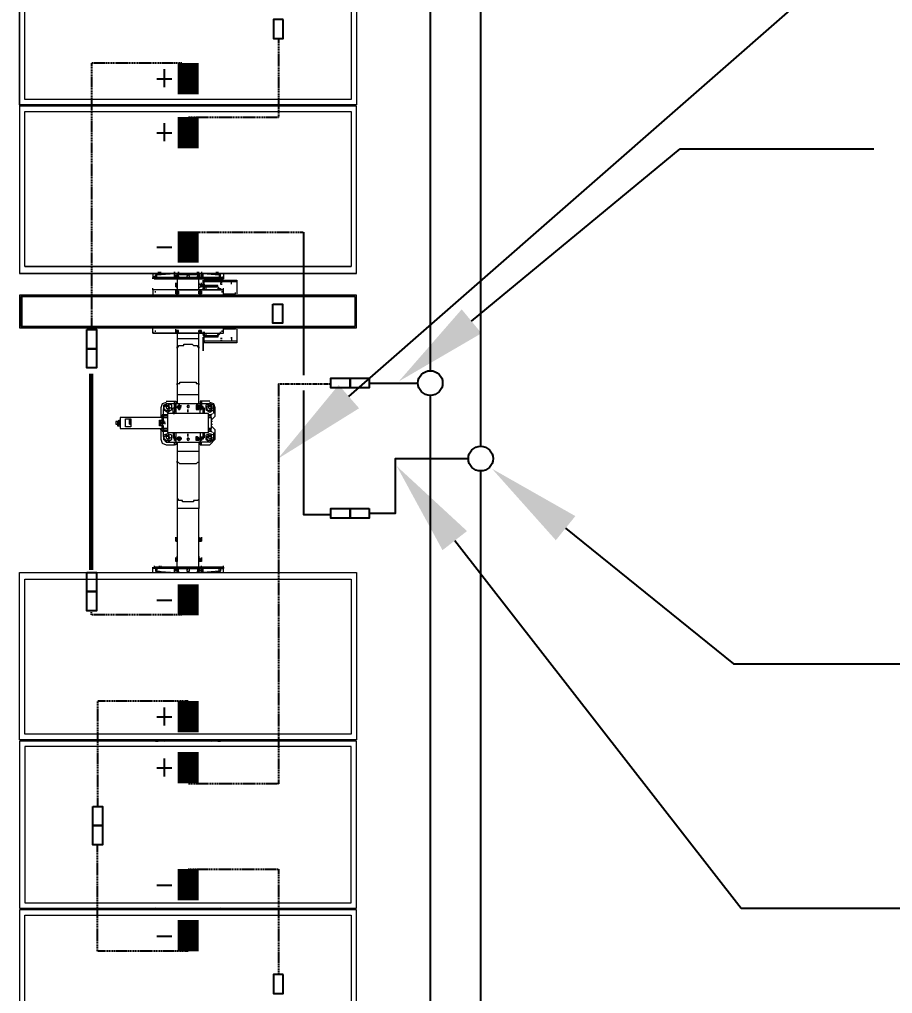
# Model space of a CAD drawing. Header units: feet. Extents: x -13743 to 68376, y -48 to 67763.
# Drawn here: x 4375 to 4583, y 65604.7 to 65836.7 of the extents above; entities that cross this region are included whole.
import ezdxf
from ezdxf import colors
from ezdxf.entities.mleader import LeaderData, LeaderLine
from ezdxf.lldxf.tags import DXFTag
from ezdxf.math import Vec2, Vec3

# ---------------------------------------------------------------- set-up
doc = ezdxf.new("R2010")
doc.units = ezdxf.units.FT
doc.header["$MEASUREMENT"] = 0
doc.linetypes.add('HIDDEN', pattern=[0.375, 0.25, -0.125])
for name, color, linetype in [('E-DC HARNESS-NEG', 170, 'DC HARNESS CABLE'), ('E-DC HARNESS-POS', 10, 'DC HARNESS CABLE'), ('E-HARN-COMP', 8, 'Continuous'), ('E-TRNK-CABL-NEG', 6, 'HIDDEN'), ('E-TRUNK-CABLE-POS', 6, 'HIDDEN'), ('G-ANNO-TEXT', 1, 'Continuous'), ('Polarity-Text', 7, 'Continuous')]:
    doc.layers.add(name, color=color, linetype=linetype)
doc.styles.add('NEI-A', font='arial.ttf')
doc.styles.get("Standard").update_dxf_attribs({"font": 'arial.ttf'})
tags = doc.linetypes.add('DC HARNESS CABLE', pattern='A,0.5,-0.2,["DH",Standard,S=0.1,R=0,X=-0.1,Y=-0.05],-0.2', length=0.9).pattern_tags.tags
tags[6] = DXFTag(74, 10)

# ---------------------------------------------------------------- blocks, each defined once
blk = doc.blocks.new('A$C47dfd34d')
at = {"lineweight": 5}
for points in [[(9.1846, 0.4133), (9.1846, 0), (9.3896, 0), (9.3896, 0.4133)], [(9.383, 0.4067), (9.383, 0.0067), (9.193, 0.0067), (9.193, 0.4067)], [(9.5963, 0.4133), (9.3913, 0.4133), (9.3913, 0), (9.5963, 0)], [(9.398, 0.0067), (9.5896, 0.0067), (9.5896, 0.4067), (9.398, 0.4067)], [(9.5979, 0), (9.5979, 0.4133), (9.8029, 0.4133), (9.8029, 0)], [(9.6046, 0.0067), (9.6046, 0.4067), (9.7946, 0.4067), (9.7946, 0.0067)], [(10.1029, 0.4133), (10.1029, 0), (10.1429, 0), (10.1429, 0.4133)], [(10.1696, 0.4133), (10.1696, 0), (10.3746, 0), (10.3746, 0.4133)], [(10.1696, 0), (10.1696, 0.4133)], [(10.3679, 0.4067), (10.3679, 0.0067), (10.1779, 0.0067), (10.1779, 0.4067)], [(10.1779, 0.0067), (10.1779, 0.4067)], [(10.5812, 0.4133), (10.5812, 0), (10.3762, 0), (10.3762, 0.4133)], [(10.3829, 0.4067), (10.5746, 0.4067), (10.5746, 0.0067), (10.3829, 0.0067)], [(9.9813, 0.2817), (9.9813, 0.2833), (9.9913, 0.2833), (9.9913, 0.2767), (9.9813, 0.2767)], [(9.9846, 0.2783), (9.9863, 0.2767), (9.9846, 0.2783), (9.9863, 0.2783)], [(9.9863, 0.2767), (9.9879, 0.2767), (9.9863, 0.2767), (9.9863, 0.2783), (9.9879, 0.2783), (9.9879, 0.2767), (9.9896, 0.2767), (9.9896, 0.2783), (9.9896, 0.2767), (9.9879, 0.2767), (9.9879, 0.2783), (9.9863, 0.2783)], [(9.9863, 0.2783), (9.9863, 0.2767)], [(9.9896, 0.2783), (9.9879, 0.2767), (9.9879, 0.2783)], [(9.9896, 0.2783), (9.9896, 0.2767), (9.9896, 0.2783), (9.9896, 0.2767), (9.9896, 0.2783), (9.9896, 0.2767)], [(9.9913, 0.2767), (9.9896, 0.2767)], [(9.3913, 0.25), (9.3896, 0.25)], [(9.5979, 0.25), (9.5963, 0.25)], [(9.9879, 0.24), (9.9879, 0.2417), (9.9846, 0.2417), (9.9846, 0.24), (9.9863, 0.24)], [(9.9863, 0.2417), (9.9863, 0.24)], [(10.1629, 0.2417), (10.1629, 0.24)], [(10.3762, 0.25), (10.3746, 0.25)], [(9.9713, 0.2367), (9.9663, 0.2367), (9.9629, 0.2317), (9.9663, 0.2267), (9.9713, 0.2267), (9.9729, 0.2317)], [(9.9663, 0.23), (9.9646, 0.23), (9.9646, 0.2317), (9.9646, 0.2333), (9.9663, 0.235), (9.9679, 0.2367), (9.9696, 0.235), (9.9713, 0.2333), (9.9713, 0.2317), (9.9713, 0.23), (9.9696, 0.23), (9.9696, 0.2317), (9.9696, 0.2333), (9.9679, 0.2333), (9.9663, 0.2317), (9.9679, 0.23), (9.9696, 0.23), (9.9679, 0.2283)], [(9.9979, 0.1817), (9.9979, 0.2317), (9.9746, 0.2317), (9.9746, 0.1817)], [(9.9913, 0.2383), (9.9896, 0.2383)], [(10.0079, 0.2367), (10.0029, 0.2367), (9.9996, 0.2317), (10.0029, 0.2267), (10.0079, 0.2267), (10.0096, 0.2317)], [(10.0046, 0.23), (10.0063, 0.23), (10.0046, 0.2283), (10.0029, 0.23), (10.0013, 0.23), (10.0013, 0.2317), (10.0013, 0.2333), (10.0029, 0.235), (10.0046, 0.2367), (10.0063, 0.235), (10.0079, 0.2333), (10.0079, 0.2317), (10.0079, 0.23), (10.0063, 0.23), (10.0063, 0.2317), (10.0063, 0.2333), (10.0046, 0.2333), (10.0029, 0.2317)], [(9.8096, 0.2217), (9.8079, 0.2217)], [(9.8179, 0.22), (9.8163, 0.22)], [(9.8429, 0.22), (9.8413, 0.22)], [(9.8446, 0.22), (9.8463, 0.22)], [(9.9663, 0.2217), (9.9646, 0.2217)], [(9.9679, 0.2217), (9.9646, 0.2217)], [(9.9646, 0.2167), (9.9646, 0.2183)], [(9.9663, 0.2183), (9.9679, 0.2183), (9.9663, 0.2183), (9.9663, 0.22), (9.9679, 0.22), (9.9679, 0.2183)], [(9.9679, 0.2217), (9.9696, 0.2217)], [(9.9979, 0.2233), (9.9996, 0.2233), (9.9996, 0.225), (9.9979, 0.225)], [(10.0046, 0.2217), (10.0029, 0.2217)], [(10.0079, 0.2217), (10.0029, 0.2217)], [(10.0029, 0.2167), (10.0029, 0.2183)], [(10.0063, 0.2233), (10.0046, 0.2233), (10.0063, 0.2233), (10.0079, 0.2233), (10.0046, 0.2233)], [(10.0046, 0.2183), (10.0046, 0.22), (10.0063, 0.22), (10.0063, 0.2183)], [(10.0046, 0.2183), (10.0063, 0.2183), (10.0079, 0.2183), (10.0079, 0.2167), (10.0079, 0.2183), (10.0063, 0.2183)], [(10.0096, 0.2217), (10.0079, 0.2217)], [(10.0979, 0.2217), (10.0963, 0.22), (10.0979, 0.2183), (10.0996, 0.22)], [(10.0996, 0.22), (10.0979, 0.22)], [(10.1446, 0.22), (10.1446, 0.2217), (10.1463, 0.2217), (10.1446, 0.22), (10.1463, 0.22), (10.1479, 0.22), (10.1463, 0.22), (10.1479, 0.22), (10.1463, 0.22), (10.1479, 0.22), (10.1479, 0.2183), (10.1463, 0.2183), (10.1446, 0.2183)], [(10.1463, 0.2217), (10.1446, 0.22), (10.1463, 0.2183), (10.1479, 0.22)], [(10.1479, 0.22), (10.1479, 0.2217), (10.1479, 0.22), (10.1463, 0.22), (10.1479, 0.22), (10.1479, 0.2183), (10.1463, 0.2183), (10.1463, 0.22)], [(10.1513, 0.22), (10.1529, 0.22)], [(10.1579, 0.22), (10.1563, 0.22)], [(9.8063, 0.205), (9.8079, 0.205), (9.8079, 0.2067), (9.8063, 0.2083), (9.8046, 0.2083), (9.8046, 0.2067), (9.8046, 0.205)], [(9.9663, 0.2083), (9.9646, 0.2067), (9.9663, 0.205), (9.9679, 0.2067)], [(9.9663, 0.2083), (9.9646, 0.2067), (9.9663, 0.205), (9.9679, 0.2067)], [(9.9663, 0.2083), (9.9646, 0.2067), (9.9663, 0.205), (9.9679, 0.2067)], [(9.9663, 0.2083), (9.9646, 0.2067), (9.9663, 0.205), (9.9679, 0.2067)], [(10.0063, 0.2083), (10.0046, 0.2067), (10.0063, 0.205), (10.0079, 0.2067)], [(10.0063, 0.2083), (10.0046, 0.2067), (10.0063, 0.205), (10.0079, 0.2067)], [(10.0063, 0.2083), (10.0046, 0.2067), (10.0063, 0.205), (10.0079, 0.2067)], [(10.0063, 0.2083), (10.0046, 0.2067), (10.0063, 0.205), (10.0079, 0.2067)], [(10.1663, 0.2083), (10.1646, 0.2083), (10.1646, 0.205), (10.1663, 0.205), (10.1679, 0.2067)], [(9.8046, 0.1933), (9.8029, 0.1933)], [(9.8096, 0.1917), (9.8096, 0.1933), (9.8096, 0.19)], [(9.9663, 0.1933), (9.9679, 0.1933), (9.9679, 0.195), (9.9663, 0.195), (9.9646, 0.195), (9.9663, 0.195)], [(9.9663, 0.1933), (9.9646, 0.1933), (9.9646, 0.195), (9.9679, 0.195), (9.9679, 0.1933)], [(9.9663, 0.195), (9.9679, 0.195), (9.9679, 0.1933), (9.9663, 0.1933)], [(10.0079, 0.195), (10.0063, 0.1967), (10.0046, 0.1967), (10.0029, 0.195), (10.0029, 0.1933), (10.0063, 0.1933), (10.0063, 0.195)], [(10.0079, 0.195), (10.0079, 0.1967), (10.0029, 0.1967), (10.0029, 0.195)], [(10.0079, 0.19), (10.0096, 0.19), (10.0079, 0.19), (10.0079, 0.1917), (10.0096, 0.1917), (10.0079, 0.1917), (10.0063, 0.1917), (10.0046, 0.1917), (10.0029, 0.1917), (10.0029, 0.19), (10.0079, 0.19), (10.0046, 0.19), (10.0046, 0.1883), (10.0063, 0.1883), (10.0063, 0.19), (10.0046, 0.19), (10.0029, 0.19)], [(10.0046, 0.1933), (10.0046, 0.195), (10.0063, 0.195), (10.0063, 0.1933)], [(10.0096, 0.195), (10.0079, 0.195)], [(10.0979, 0.1933), (10.0963, 0.1917), (10.0979, 0.19), (10.0996, 0.1917)], [(10.1463, 0.1933), (10.1446, 0.1917), (10.1463, 0.19), (10.1479, 0.1917)], [(10.1629, 0.1917), (10.1629, 0.19)], [(9.9713, 0.185), (9.9663, 0.185), (9.9629, 0.18), (9.9663, 0.175), (9.9713, 0.175), (9.9729, 0.18)], [(9.9696, 0.18), (9.9696, 0.1783), (9.9679, 0.1767), (9.9663, 0.1783), (9.9646, 0.1783), (9.9646, 0.18), (9.9646, 0.1817), (9.9663, 0.1833), (9.9679, 0.1833), (9.9696, 0.1833), (9.9713, 0.1817), (9.9713, 0.18), (9.9713, 0.1783), (9.9696, 0.1783), (9.9679, 0.1783), (9.9663, 0.18), (9.9679, 0.1817), (9.9696, 0.1817)], [(9.9979, 0.1883), (9.9996, 0.1883), (9.9996, 0.1867), (9.9979, 0.1867)], [(10.0079, 0.185), (10.0029, 0.185), (9.9996, 0.18), (10.0029, 0.175), (10.0079, 0.175), (10.0096, 0.18)], [(10.0063, 0.1783), (10.0046, 0.1767), (10.0029, 0.1783), (10.0013, 0.1783), (10.0013, 0.18), (10.0013, 0.1817), (10.0029, 0.1833), (10.0063, 0.1833), (10.0079, 0.1817), (10.0079, 0.18), (10.0079, 0.1783), (10.0063, 0.1783), (10.0063, 0.18), (10.0063, 0.1817), (10.0046, 0.1817), (10.0029, 0.18), (10.0046, 0.1783)], [(10.0863, 0.1867), (10.0846, 0.1867)], [(10.0929, 0.1867), (10.0929, 0.17), (10.0913, 0.17), (10.0913, 0.1867)], [(10.0946, 0.1883), (10.0963, 0.1883)], [(10.0963, 0.1867), (10.0946, 0.1867), (10.0946, 0.1883), (10.0963, 0.1883)], [(10.1529, 0.1867), (10.1513, 0.1867), (10.1496, 0.1867)], [(10.1529, 0.1867), (10.1513, 0.1867)], [(10.1546, 0.19), (10.1563, 0.19), (10.1529, 0.19)], [(10.1546, 0.1867), (10.1563, 0.1867), (10.1546, 0.1867), (10.1529, 0.1867)], [(9.8046, 0.1717), (9.8029, 0.1717)], [(9.8096, 0.1717), (9.8096, 0.1733)], [(10.1629, 0.1733), (10.1629, 0.1717), (10.1629, 0.1633)], [(10.1713, 0.1717), (10.1696, 0.1717)], [(10.0996, 0.165), (10.0979, 0.165)], [(10.1479, 0.165), (10.1463, 0.165)], [(10.1646, 0.1633), (10.1629, 0.1633), (10.1646, 0.1633), (10.1663, 0.1633)], [(10.1413, 0.0017), (10.1046, 0.0017)]]:
    blk.add_lwpolyline(points, close=True, dxfattribs=at)
for points in [[(10.1046, 0.41), (10.1046, 0.0017), (10.1046, 0.4116), (10.1046, 0.41), (10.1413, 0.41)], [(10.1046, 0.4116), (10.1413, 0.4116)], [(10.1413, 0.4116), (10.1413, 0.0017), (10.1413, 0.4116)], [(11.6112, 0.4133), (10.1696, 0.4133)], [(9.9896, 0.2367), (9.9929, 0.2367), (9.9929, 0.2383), (9.9929, 0.29), (9.9796, 0.29), (9.9796, 0.2383), (9.9813, 0.2383)], [(9.9829, 0.2917), (9.9896, 0.2917), (9.9896, 0.29), (9.9879, 0.29), (9.9896, 0.29), (9.9879, 0.29), (9.9879, 0.2917), (9.9879, 0.2933), (9.9879, 0.295), (9.9846, 0.295), (9.9846, 0.2933)], [(9.9879, 0.2933), (9.9829, 0.2933), (9.9829, 0.2917), (9.9829, 0.29)], [(9.9863, 0.2917), (9.9879, 0.2917), (9.9846, 0.2917), (9.9846, 0.29), (9.9863, 0.29), (9.9846, 0.29), (9.9863, 0.29), (9.9879, 0.29), (9.9896, 0.29), (9.9879, 0.29), (9.9896, 0.29), (9.9879, 0.29), (9.9896, 0.29), (9.9879, 0.29), (9.9863, 0.29), (9.9879, 0.29), (9.9863, 0.29), (9.9846, 0.29), (9.9863, 0.29), (9.9846, 0.29), (9.9863, 0.29), (9.9846, 0.29)], [(9.9863, 0.29), (9.9846, 0.29), (9.9863, 0.29)], [(9.9863, 0.2783), (9.9846, 0.2783)], [(9.9846, 0.2767), (9.9846, 0.2783)], [(9.9846, 0.2767), (9.9846, 0.2783), (9.9846, 0.2767)], [(9.9846, 0.2783), (9.9863, 0.2783)], [(9.9846, 0.2767), (9.9863, 0.2767)], [(9.9863, 0.2767), (9.9863, 0.2783), (9.9863, 0.2767)], [(9.9863, 0.2783), (9.9879, 0.2783)], [(9.9863, 0.2783), (9.9879, 0.2783)], [(9.9863, 0.2783), (9.9879, 0.2783)], [(9.9863, 0.2783), (9.9879, 0.2783)], [(9.9863, 0.2767), (9.9863, 0.2783)], [(9.9863, 0.2767), (9.9879, 0.2783), (9.9863, 0.2783)], [(9.9863, 0.2767), (9.9879, 0.2767)], [(9.9863, 0.2767), (9.9879, 0.2767)], [(9.9863, 0.2767), (9.9879, 0.2767)], [(9.9879, 0.2783), (9.9879, 0.2767), (9.9879, 0.2783)], [(9.9879, 0.2783), (9.9896, 0.2783), (9.9879, 0.2767), (9.9896, 0.2767), (9.9879, 0.2767)], [(9.9879, 0.2767), (9.9879, 0.2783), (9.9879, 0.2767), (9.9879, 0.2783), (9.9879, 0.2767), (9.9896, 0.2783)], [(9.9879, 0.2783), (9.9896, 0.2783)], [(9.9879, 0.2783), (9.9896, 0.2783)], [(9.9879, 0.2767), (9.9896, 0.2767)], [(9.9879, 0.2767), (9.9896, 0.2767)], [(9.9879, 0.2767), (9.9896, 0.2767), (9.9879, 0.2767)], [(9.9896, 0.2783), (9.9896, 0.2767), (9.9896, 0.2783)], [(9.9896, 0.2767), (9.9896, 0.2783), (9.9896, 0.2767)], [(9.9896, 0.2783), (9.9913, 0.2783)], [(9.9896, 0.2783), (9.9913, 0.2783)], [(9.3896, 0.235), (9.3913, 0.2467), (9.3913, 0.2433)], [(9.5963, 0.2467), (9.5963, 0.2433)], [(9.5979, 0.2467), (9.5963, 0.235)], [(9.8029, 0.25), (9.8079, 0.25)], [(9.8096, 0.245), (9.8079, 0.245), (9.8046, 0.245), (9.8029, 0.2233), (9.8079, 0.2233), (9.8096, 0.2233), (9.8079, 0.2233), (9.8079, 0.245), (9.8079, 0.2467), (9.8046, 0.2467), (9.8046, 0.245), (9.8029, 0.2433), (9.8046, 0.2433), (9.8046, 0.2417), (9.8029, 0.2417)], [(9.8029, 0.2283), (9.8029, 0.2433), (9.8029, 0.2417), (9.8029, 0.24), (9.8046, 0.24)], [(9.8029, 0.235), (9.8029, 0.24)], [(9.8096, 0.2467), (9.8079, 0.2467), (9.8079, 0.25), (9.8096, 0.25)], [(9.8113, 0.2483), (9.8096, 0.2483), (9.8079, 0.2483), (9.8096, 0.2483)], [(9.8096, 0.2483), (9.8096, 0.2417), (9.8096, 0.2483)], [(9.8113, 0.24), (9.8096, 0.24), (9.8096, 0.2417), (9.8113, 0.2417)], [(9.8096, 0.2417), (9.8096, 0.24)], [(9.8096, 0.2217), (9.8096, 0.24), (9.8096, 0.2217)], [(9.9779, 0.24), (9.9796, 0.24), (9.9663, 0.24), (9.9613, 0.2383), (9.9596, 0.2333), (9.9596, 0.2233), (9.9629, 0.2233)], [(9.9779, 0.2383), (9.9763, 0.2383), (9.9796, 0.2383), (9.9796, 0.2367), (9.9829, 0.2367), (9.9829, 0.2383), (9.9829, 0.2417), (9.9896, 0.2417), (9.9896, 0.2383), (9.9829, 0.2383), (9.9896, 0.2383), (9.9896, 0.2367), (9.9879, 0.2367), (9.9863, 0.2367), (9.9863, 0.235), (9.9879, 0.235)], [(10.0113, 0.2333), (10.0096, 0.2383), (10.0046, 0.24), (9.9946, 0.24), (9.9929, 0.24)], [(10.0979, 0.25), (10.0963, 0.25), (10.0963, 0.1633), (10.0979, 0.1633)], [(10.0963, 0.2217), (10.0963, 0.25), (10.1029, 0.25)], [(10.0979, 0.2467), (10.0996, 0.2467)], [(10.1429, 0.1633), (10.1496, 0.1633), (10.1496, 0.25), (10.1429, 0.25)], [(10.1463, 0.2217), (10.1479, 0.2217), (10.1463, 0.2217), (10.1479, 0.2217), (10.1496, 0.2217), (10.1496, 0.25), (10.1513, 0.25)], [(10.1463, 0.2467), (10.1479, 0.2467)], [(10.1629, 0.25), (10.1646, 0.25), (10.1646, 0.2467), (10.1629, 0.2467)], [(10.1629, 0.2417), (10.1629, 0.2483), (10.1629, 0.2417)], [(10.1629, 0.2483), (10.1646, 0.2483), (10.1663, 0.2483), (10.1646, 0.2483)], [(10.1629, 0.245), (10.1646, 0.245), (10.1646, 0.2467), (10.1679, 0.2467), (10.1679, 0.245), (10.1696, 0.2233), (10.1646, 0.2233), (10.1629, 0.2233), (10.1646, 0.2233), (10.1646, 0.245), (10.1679, 0.245), (10.1696, 0.2433), (10.1696, 0.2283)], [(10.1629, 0.2217), (10.1629, 0.24), (10.1629, 0.2217)], [(10.1696, 0.25), (10.1646, 0.25)], [(10.1679, 0.2417), (10.1679, 0.2433)], [(10.1713, 0.2433), (10.1696, 0.2433), (10.1696, 0.2417), (10.1696, 0.24), (10.1713, 0.24)], [(10.1696, 0.2417), (10.1713, 0.2417)], [(10.1696, 0.24), (10.1696, 0.235)], [(10.3746, 0.235), (10.3762, 0.2467), (10.3762, 0.2433)], [(9.3896, 0.2283), (9.3913, 0.2283)], [(9.5963, 0.2283), (9.5979, 0.2283)], [(9.9663, 0.2367), (9.9629, 0.2333), (9.9629, 0.22), (9.9513, 0.22), (9.9396, 0.22), (9.8929, 0.22), (9.8813, 0.22)], [(9.9696, 0.2367), (9.9746, 0.2367), (9.9763, 0.2367), (9.9779, 0.2367), (9.9779, 0.2317)], [(9.9796, 0.2317), (9.9796, 0.2367), (9.9763, 0.2367), (9.9763, 0.2383), (9.9763, 0.2367), (9.9763, 0.2317)], [(9.9796, 0.2383), (9.9829, 0.2383), (9.9796, 0.2383)], [(9.9829, 0.2383), (9.9846, 0.2383)], [(9.9846, 0.2367), (9.9863, 0.2367), (9.9863, 0.235), (9.9846, 0.235)], [(9.9929, 0.2383), (9.9896, 0.2383), (9.9929, 0.2383)], [(9.9929, 0.2383), (9.9946, 0.2383), (9.9946, 0.2367), (9.9929, 0.2367), (9.9929, 0.2317)], [(9.9963, 0.2317), (9.9963, 0.2367), (9.9963, 0.2383), (9.9946, 0.2383)], [(9.9946, 0.2317), (9.9946, 0.2367), (9.9963, 0.2367), (9.9979, 0.2367), (10.0029, 0.2367)], [(10.0063, 0.1767), (10.0096, 0.18), (10.0096, 0.1933), (10.0213, 0.1933), (10.0329, 0.1933), (10.0779, 0.1933), (10.0896, 0.1933), (10.0963, 0.1933), (10.0963, 0.1917), (10.0963, 0.19), (10.0979, 0.19), (10.0996, 0.19), (10.0996, 0.1917), (10.0996, 0.1933), (10.0979, 0.1933), (10.0996, 0.1933), (10.0996, 0.1917), (10.0979, 0.1917), (10.0979, 0.19), (10.0996, 0.19), (10.0996, 0.1917), (10.0979, 0.1917), (10.0996, 0.1917), (10.0979, 0.1917), (10.0996, 0.1917), (10.0979, 0.1917), (10.0996, 0.1917), (10.0979, 0.1917), (10.0963, 0.1917), (10.0979, 0.1933), (10.0963, 0.1933), (10.0963, 0.22), (10.0963, 0.2183), (10.0979, 0.2183), (10.0996, 0.2183), (10.0996, 0.22), (10.0996, 0.2217), (10.0979, 0.2217), (10.0963, 0.22), (10.0896, 0.22), (10.0779, 0.22), (10.0329, 0.22), (10.0096, 0.22), (10.0096, 0.2333), (10.0063, 0.2367)], [(10.0129, 0.2333), (10.0129, 0.2233), (10.0129, 0.2217), (10.0096, 0.2217)], [(10.3746, 0.2283), (10.3762, 0.2283)], [(9.3913, 0.2217), (9.3896, 0.2217)], [(9.3896, 0.22), (9.3913, 0.22)], [(9.3913, 0.2167), (9.3896, 0.2167), (9.3913, 0.2183)], [(9.5979, 0.2217), (9.5963, 0.2217)], [(9.5963, 0.22), (9.5979, 0.22)], [(9.5979, 0.2167), (9.5963, 0.2167), (9.5979, 0.2183)], [(9.8079, 0.2233), (9.8029, 0.2233), (9.8046, 0.2233), (9.8029, 0.2233), (9.8029, 0.22)], [(9.8029, 0.2183), (9.8046, 0.2183), (9.8029, 0.2183), (9.8046, 0.2183), (9.8029, 0.2183), (9.8029, 0.22), (9.8079, 0.22), (9.8096, 0.22), (9.8163, 0.22), (9.8163, 0.2217), (9.8179, 0.2217)], [(9.8046, 0.2183), (9.8029, 0.2183), (9.8079, 0.2183), (9.8096, 0.2183), (9.8079, 0.2183), (9.8079, 0.195), (9.8029, 0.195)], [(9.8046, 0.2217), (9.8079, 0.2217)], [(9.8046, 0.22), (9.8063, 0.22)], [(9.8096, 0.2233), (9.8079, 0.2233), (9.8079, 0.2217), (9.8079, 0.2183), (9.8096, 0.2183), (9.8079, 0.2183), (9.8096, 0.2183)], [(9.8079, 0.22), (9.8079, 0.2183)], [(9.8096, 0.2217), (9.8096, 0.22), (9.8096, 0.2217)], [(9.8096, 0.1933), (9.8096, 0.22), (9.8096, 0.1933)], [(9.8429, 0.2217), (9.8413, 0.2217), (9.8413, 0.22), (9.8213, 0.22), (9.8163, 0.22), (9.8196, 0.22), (9.8213, 0.22), (9.8229, 0.22)], [(9.8196, 0.22), (9.8196, 0.2217), (9.8213, 0.2217), (9.8196, 0.2217), (9.8179, 0.2217), (9.8196, 0.2217), (9.8163, 0.2217), (9.8196, 0.2217), (9.8213, 0.2217)], [(9.8213, 0.22), (9.8163, 0.22)], [(9.8429, 0.1933), (9.8413, 0.1933), (9.8413, 0.1917), (9.8446, 0.1917), (9.8463, 0.1933), (9.8446, 0.1933), (9.8813, 0.1933), (9.8813, 0.22), (9.8446, 0.22), (9.8446, 0.2217), (9.8429, 0.2217), (9.8446, 0.2217), (9.8413, 0.2217), (9.8446, 0.2217), (9.8463, 0.2217), (9.8446, 0.2217), (9.8463, 0.2217)], [(9.8446, 0.22), (9.8413, 0.22), (9.8446, 0.22)], [(9.8463, 0.22), (9.8413, 0.22)], [(9.8929, 0.1933), (9.8913, 0.195), (9.8913, 0.2), (9.8896, 0.2), (9.8896, 0.2017), (9.8896, 0.2033), (9.8896, 0.205), (9.8896, 0.2067), (9.8896, 0.2083), (9.8896, 0.21), (9.8896, 0.2117), (9.8896, 0.2133), (9.8913, 0.2133), (9.8913, 0.215), (9.8913, 0.2167), (9.8913, 0.2183), (9.8929, 0.2183), (9.8929, 0.22)], [(9.9396, 0.1933), (9.9379, 0.1933), (9.9379, 0.195), (9.9363, 0.1967), (9.9363, 0.1983), (9.9363, 0.2), (9.9363, 0.2017), (9.9363, 0.2033), (9.9363, 0.205), (9.9363, 0.2067), (9.9363, 0.2083), (9.9363, 0.21), (9.9363, 0.2117), (9.9363, 0.2133), (9.9363, 0.215), (9.9363, 0.2167), (9.9379, 0.2183), (9.9379, 0.22), (9.9396, 0.22)], [(9.9513, 0.1933), (9.9513, 0.22)], [(9.9746, 0.2217), (9.9679, 0.2217), (9.9679, 0.2233), (9.9696, 0.2233), (9.9679, 0.2233), (9.9663, 0.2233), (9.9646, 0.2233), (9.9646, 0.2217), (9.9629, 0.2217), (9.9629, 0.1917), (9.9596, 0.1917), (9.9596, 0.19), (9.9629, 0.19)], [(9.9629, 0.2217), (9.9596, 0.2217), (9.9596, 0.2233)], [(9.9679, 0.2233), (9.9646, 0.2233), (9.9679, 0.2233), (9.9663, 0.2233)], [(9.9679, 0.2217), (9.9646, 0.2217), (9.9696, 0.2217)], [(9.9663, 0.2167), (9.9679, 0.2167), (9.9663, 0.2167), (9.9679, 0.2167), (9.9679, 0.2183), (9.9679, 0.22), (9.9663, 0.22), (9.9646, 0.2183), (9.9663, 0.2183), (9.9663, 0.2167), (9.9679, 0.2167), (9.9679, 0.2183), (9.9663, 0.2183), (9.9679, 0.2183), (9.9679, 0.2167)], [(9.9663, 0.215), (9.9646, 0.2167)], [(9.9679, 0.215), (9.9663, 0.215), (9.9679, 0.215), (9.9679, 0.2167), (9.9696, 0.2167), (9.9679, 0.2167), (9.9679, 0.2183), (9.9696, 0.2183)], [(9.9663, 0.2167), (9.9663, 0.2167)], [(9.9713, 0.225), (9.9679, 0.225), (9.9679, 0.2233), (9.9713, 0.2233)], [(9.9729, 0.225), (9.9713, 0.225), (9.9713, 0.2233), (9.9729, 0.2233)], [(9.9746, 0.225), (9.9729, 0.225), (9.9729, 0.2233), (9.9746, 0.2233)], [(9.9979, 0.225), (9.9996, 0.225), (10.0046, 0.225), (10.0046, 0.2233), (9.9996, 0.2233)], [(10.0079, 0.2233), (10.0029, 0.2233), (10.0029, 0.2217), (9.9979, 0.2217)], [(10.0029, 0.2217), (10.0079, 0.2217)], [(10.0046, 0.215), (10.0046, 0.2167), (10.0029, 0.2167), (10.0046, 0.2167), (10.0063, 0.2167), (10.0063, 0.2183), (10.0079, 0.2183), (10.0063, 0.2183), (10.0063, 0.22), (10.0046, 0.22), (10.0046, 0.2167), (10.0063, 0.2167), (10.0046, 0.2167), (10.0046, 0.2183), (10.0029, 0.2183)], [(10.0063, 0.2217), (10.0046, 0.2217)], [(10.0046, 0.2167), (10.0063, 0.2167), (10.0079, 0.2167), (10.0063, 0.2167), (10.0063, 0.215), (10.0079, 0.215)], [(10.0063, 0.2183), (10.0079, 0.2183)], [(10.0063, 0.2167), (10.0063, 0.2167)], [(10.0129, 0.18), (10.0129, 0.19), (10.0129, 0.1917), (10.0096, 0.1917), (10.0096, 0.2217), (10.0079, 0.2217), (10.0079, 0.2233), (10.0096, 0.2233), (10.0129, 0.2233)], [(10.0213, 0.22), (10.0213, 0.1933)], [(10.0329, 0.22), (10.0346, 0.22), (10.0346, 0.2167), (10.0363, 0.2167), (10.0363, 0.215), (10.0363, 0.2133), (10.0363, 0.2117), (10.0363, 0.21), (10.0363, 0.2083), (10.0363, 0.2067), (10.0363, 0.205), (10.0363, 0.2033), (10.0363, 0.2017), (10.0363, 0.2), (10.0363, 0.1983), (10.0363, 0.1967), (10.0346, 0.1967), (10.0346, 0.195), (10.0346, 0.1933), (10.0329, 0.1933)], [(10.0779, 0.22), (10.0796, 0.22), (10.0796, 0.2183), (10.0813, 0.2183), (10.0813, 0.2167), (10.0813, 0.215), (10.0813, 0.2133), (10.0813, 0.2117), (10.0829, 0.2117), (10.0829, 0.21), (10.0829, 0.2083), (10.0829, 0.2067), (10.0829, 0.205), (10.0829, 0.2033), (10.0829, 0.2017), (10.0813, 0.2), (10.0813, 0.1983), (10.0813, 0.1967), (10.0813, 0.195), (10.0796, 0.195), (10.0796, 0.1933), (10.0779, 0.1933)], [(10.0896, 0.22), (10.0896, 0.1933)], [(10.0996, 0.2217), (10.0996, 0.22), (10.0979, 0.22), (10.0979, 0.2183), (10.0996, 0.2183), (10.0996, 0.22), (10.0979, 0.22), (10.0963, 0.22), (10.0963, 0.2217), (10.0979, 0.2217), (10.0996, 0.2217), (10.1013, 0.2217)], [(10.0963, 0.2217), (10.0963, 0.2217)], [(10.0963, 0.22), (10.0963, 0.22)], [(10.0963, 0.2183), (10.0963, 0.2183)], [(10.0979, 0.2217), (10.0979, 0.2217)], [(10.0979, 0.22), (10.0996, 0.22)], [(10.0979, 0.22), (10.0996, 0.22)], [(10.0979, 0.22), (10.0996, 0.22)], [(10.0979, 0.22), (10.0996, 0.22)], [(10.0979, 0.2183), (10.0979, 0.2183)], [(10.0996, 0.2217), (10.0996, 0.2217)], [(10.0996, 0.22), (10.0996, 0.22)], [(10.0996, 0.2183), (10.0996, 0.2183)], [(10.1446, 0.2217), (10.1446, 0.2217)], [(10.1446, 0.22), (10.1446, 0.22)], [(10.1446, 0.2183), (10.1446, 0.2183)], [(10.1463, 0.2217), (10.1463, 0.2217)], [(10.1463, 0.2183), (10.1463, 0.2183)], [(10.1479, 0.2217), (10.1479, 0.2217)], [(10.1479, 0.22), (10.1479, 0.22)], [(10.1479, 0.2183), (10.1479, 0.2183)], [(10.1563, 0.2217), (10.1546, 0.2217), (10.1529, 0.2217), (10.1546, 0.2217), (10.1529, 0.2217), (10.1563, 0.2217), (10.1529, 0.2217), (10.1529, 0.22), (10.1563, 0.22), (10.1513, 0.22), (10.1496, 0.22), (10.1496, 0.1933), (10.1513, 0.1933), (10.1563, 0.1933)], [(10.1513, 0.22), (10.1563, 0.22)], [(10.1629, 0.22), (10.1563, 0.22), (10.1563, 0.2217), (10.1579, 0.2217)], [(10.1629, 0.2217), (10.1629, 0.22), (10.1629, 0.2217)], [(10.1679, 0.2217), (10.1646, 0.2217), (10.1629, 0.2217), (10.1646, 0.2217), (10.1646, 0.2183), (10.1629, 0.2183)], [(10.1696, 0.1633), (10.1646, 0.1633), (10.1646, 0.1667), (10.1679, 0.1667), (10.1679, 0.1683), (10.1646, 0.1683), (10.1646, 0.1883), (10.1629, 0.1883), (10.1629, 0.19), (10.1646, 0.19), (10.1646, 0.1917), (10.1679, 0.1917), (10.1679, 0.22), (10.1696, 0.22), (10.1646, 0.22), (10.1663, 0.22)], [(10.1629, 0.22), (10.1629, 0.1933), (10.1629, 0.22)], [(10.1646, 0.2217), (10.1646, 0.2233), (10.1663, 0.2233)], [(10.1646, 0.2233), (10.1696, 0.2233), (10.1713, 0.2233), (10.1696, 0.2233), (10.1696, 0.22), (10.1696, 0.2183), (10.1713, 0.2183)], [(10.1696, 0.195), (10.1646, 0.195), (10.1646, 0.2183), (10.1663, 0.2183), (10.1646, 0.2183), (10.1646, 0.22)], [(10.1663, 0.2183), (10.1646, 0.2183), (10.1696, 0.2183), (10.1713, 0.2183), (10.1696, 0.2183)], [(10.3762, 0.2217), (10.3746, 0.2217)], [(10.3746, 0.22), (10.3762, 0.22)], [(10.3762, 0.2167), (10.3746, 0.2167), (10.3762, 0.2183)], [(9.3896, 0.2067), (9.3913, 0.2083)], [(9.3913, 0.205), (9.3896, 0.205)], [(9.5963, 0.2067), (9.5979, 0.2083)], [(9.5979, 0.205), (9.5963, 0.205)], [(9.9663, 0.2067), (9.9679, 0.2067)], [(9.9729, 0.2067), (9.9696, 0.2067), (9.9729, 0.2067)], [(10.0029, 0.2067), (9.9996, 0.2067), (10.0029, 0.2067)], [(10.0063, 0.2067), (10.0079, 0.2067)], [(10.3746, 0.2067), (10.3762, 0.2083)], [(10.3762, 0.205), (10.3746, 0.205)], [(9.3896, 0.195), (9.3913, 0.195)], [(9.3913, 0.1933), (9.3896, 0.1933)], [(9.3896, 0.1917), (9.3913, 0.1917)], [(9.5963, 0.195), (9.5979, 0.195)], [(9.5979, 0.1933), (9.5963, 0.1933)], [(9.5963, 0.1917), (9.5979, 0.1917)], [(9.8046, 0.195), (9.8029, 0.195), (9.8046, 0.195), (9.8029, 0.195), (9.8029, 0.1933), (9.8079, 0.1933), (9.8096, 0.1933)], [(9.8029, 0.1917), (9.8029, 0.1933), (9.8029, 0.19), (9.8046, 0.19)], [(9.8063, 0.1917), (9.8046, 0.1917), (9.8079, 0.1917), (9.8079, 0.1933), (9.8079, 0.195), (9.8079, 0.1933), (9.8096, 0.1933), (9.8163, 0.1933), (9.8213, 0.1933), (9.8413, 0.1933), (9.8446, 0.1933)], [(9.8096, 0.19), (9.8079, 0.19), (9.8079, 0.1917), (9.8096, 0.1917), (9.8079, 0.1917), (9.8079, 0.1933)], [(9.8229, 0.1933), (9.8213, 0.1933), (9.8196, 0.1917), (9.8196, 0.19), (9.8213, 0.19), (9.8196, 0.19), (9.8179, 0.19), (9.8163, 0.19), (9.8163, 0.1917), (9.8163, 0.1933), (9.8179, 0.1933)], [(9.8163, 0.1933), (9.8213, 0.1933)], [(9.8163, 0.1917), (9.8196, 0.1917)], [(9.8413, 0.1933), (9.8463, 0.1933)], [(9.8413, 0.1917), (9.8413, 0.19), (9.8429, 0.19), (9.8446, 0.19), (9.8463, 0.19), (9.8446, 0.19), (9.8446, 0.1917)], [(9.9663, 0.1767), (9.9629, 0.18), (9.9629, 0.1933), (9.9396, 0.1933), (9.8929, 0.1933), (9.8813, 0.1933)], [(9.9679, 0.19), (9.9646, 0.19), (9.9663, 0.19), (9.9646, 0.19), (9.9646, 0.1917), (9.9663, 0.1917), (9.9679, 0.1917), (9.9646, 0.1917), (9.9629, 0.1917)], [(9.9679, 0.1933), (9.9679, 0.195), (9.9696, 0.195), (9.9679, 0.195), (9.9646, 0.195), (9.9646, 0.1967), (9.9679, 0.1967), (9.9679, 0.195), (9.9663, 0.195)], [(9.9646, 0.1967), (9.9679, 0.1967)], [(9.9646, 0.195), (9.9646, 0.1967), (9.9696, 0.1967), (9.9696, 0.195), (9.9679, 0.195)], [(9.9696, 0.1917), (9.9646, 0.1917), (9.9663, 0.1917)], [(9.9746, 0.1917), (9.9679, 0.1917), (9.9696, 0.1917), (9.9679, 0.19), (9.9696, 0.19), (9.9679, 0.19), (9.9679, 0.1883), (9.9663, 0.1883), (9.9663, 0.19)], [(9.9979, 0.1917), (10.0029, 0.1917), (10.0079, 0.1917), (10.0029, 0.1917)], [(10.0063, 0.195), (10.0079, 0.195), (10.0079, 0.1933), (10.0063, 0.1933), (10.0046, 0.1933), (10.0046, 0.195), (10.0063, 0.195), (10.0046, 0.195), (10.0029, 0.195), (10.0046, 0.195), (10.0046, 0.1933)], [(10.0079, 0.1967), (10.0046, 0.1967)], [(10.0963, 0.1933), (10.0963, 0.1933)], [(10.0963, 0.1917), (10.0963, 0.1917)], [(10.0963, 0.1917), (10.0963, 0.1633), (10.1029, 0.1633)], [(10.0979, 0.1933), (10.0979, 0.1933)], [(10.0996, 0.1933), (10.0996, 0.1933)], [(10.0996, 0.1917), (10.0996, 0.1917)], [(10.1446, 0.1933), (10.1446, 0.1933)], [(10.1479, 0.1917), (10.1479, 0.1933), (10.1463, 0.1933), (10.1479, 0.1933), (10.1479, 0.1917), (10.1479, 0.19), (10.1463, 0.19), (10.1446, 0.19), (10.1446, 0.1917), (10.1446, 0.1933), (10.1463, 0.1933), (10.1446, 0.1933), (10.1463, 0.1917), (10.1479, 0.1917), (10.1463, 0.1917), (10.1479, 0.1917), (10.1463, 0.1917), (10.1479, 0.1917), (10.1463, 0.1917), (10.1463, 0.19), (10.1479, 0.19), (10.1479, 0.1917), (10.1463, 0.1917), (10.1479, 0.1917), (10.1496, 0.1917), (10.1496, 0.1633), (10.1513, 0.1633)], [(10.1446, 0.1917), (10.1446, 0.1917)], [(10.1463, 0.1933), (10.1463, 0.1933)], [(10.1479, 0.1933), (10.1479, 0.1933)], [(10.1479, 0.1917), (10.1479, 0.1917)], [(10.1513, 0.1933), (10.1563, 0.1933), (10.1629, 0.1933), (10.1646, 0.1933), (10.1646, 0.195), (10.1663, 0.195), (10.1646, 0.195), (10.1646, 0.1933), (10.1646, 0.1917), (10.1629, 0.1917), (10.1646, 0.1917), (10.1646, 0.1933)], [(10.1579, 0.1933), (10.1563, 0.1933), (10.1563, 0.1917), (10.1529, 0.1917), (10.1513, 0.1933), (10.1529, 0.1933)], [(10.1529, 0.1917), (10.1529, 0.19), (10.1546, 0.19), (10.1529, 0.19), (10.1563, 0.19)], [(10.1563, 0.1917), (10.1563, 0.19), (10.1579, 0.19)], [(10.1629, 0.1917), (10.1629, 0.1933), (10.1629, 0.1917)], [(10.1663, 0.1933), (10.1646, 0.1933), (10.1696, 0.1933), (10.1696, 0.195), (10.1713, 0.195)], [(10.1646, 0.1917), (10.1646, 0.1917)], [(10.1713, 0.19), (10.1696, 0.19), (10.1696, 0.1933), (10.1696, 0.1917)], [(10.1696, 0.1933), (10.1713, 0.1933)], [(10.3746, 0.195), (10.3762, 0.195)], [(10.3762, 0.1933), (10.3746, 0.1933)], [(10.3746, 0.1917), (10.3762, 0.1917)], [(9.3913, 0.185), (9.3896, 0.185)], [(9.5979, 0.185), (9.5963, 0.185)], [(9.8029, 0.1783), (9.8029, 0.1733), (9.8029, 0.1717), (9.8029, 0.17), (9.8046, 0.17), (9.8046, 0.1683), (9.8029, 0.1883), (9.8079, 0.1883), (9.8079, 0.19), (9.8029, 0.19), (9.8029, 0.1883)], [(9.8029, 0.185), (9.8029, 0.17)], [(9.8046, 0.1667), (9.8046, 0.1683), (9.8079, 0.1683), (9.8079, 0.1883), (9.8096, 0.1883), (9.8096, 0.19), (9.8113, 0.19)], [(9.8096, 0.19), (9.8096, 0.1733), (9.8096, 0.19)], [(9.8196, 0.19), (9.8163, 0.19), (9.8196, 0.19), (9.8179, 0.19)], [(9.8446, 0.19), (9.8413, 0.19), (9.8446, 0.19), (9.8429, 0.19)], [(9.9596, 0.19), (9.9596, 0.18), (9.9663, 0.1733), (9.9779, 0.1733), (9.9829, 0.1783)], [(9.9646, 0.19), (9.9679, 0.19), (9.9646, 0.19)], [(9.9713, 0.1867), (9.9679, 0.1867), (9.9679, 0.1883), (9.9713, 0.1883)], [(9.9729, 0.1867), (9.9713, 0.1867), (9.9713, 0.1883), (9.9729, 0.1883)], [(9.9746, 0.1867), (9.9729, 0.1867), (9.9729, 0.1883), (9.9746, 0.1883)], [(9.9746, 0.1767), (9.9779, 0.18)], [(9.9763, 0.1817), (9.9763, 0.1783), (9.9779, 0.1783), (9.9796, 0.1783)], [(9.9779, 0.1783), (9.9779, 0.1817)], [(9.9929, 0.1817), (9.9929, 0.1783), (9.9796, 0.1783), (9.9796, 0.1817)], [(9.9896, 0.1783), (9.9946, 0.1733), (10.0046, 0.1733), (10.0096, 0.175), (10.0113, 0.18)], [(9.9929, 0.1783), (9.9946, 0.1783), (9.9963, 0.1783), (9.9963, 0.1817)], [(9.9946, 0.1783), (9.9946, 0.1817)], [(9.9946, 0.18), (9.9979, 0.1767)], [(9.9996, 0.1883), (10.0046, 0.1883), (10.0046, 0.1867), (9.9996, 0.1867), (9.9979, 0.1867)], [(10.0129, 0.19), (10.0096, 0.19)], [(10.0746, 0.1883), (10.0763, 0.1883), (10.0746, 0.1883)], [(10.0763, 0.1883), (10.0779, 0.1883)], [(10.0829, 0.1883), (10.0763, 0.1883), (10.0829, 0.1883)], [(10.0829, 0.1883), (10.0863, 0.1883), (10.0829, 0.1883)], [(10.0863, 0.1467), (10.0846, 0.1467), (10.0846, 0.1867), (10.0863, 0.1867), (10.0863, 0.1883), (10.0913, 0.1883), (10.0913, 0.1867), (10.0929, 0.1867), (10.0946, 0.1867), (10.0929, 0.1867), (10.0946, 0.1867), (10.0929, 0.1867), (10.0946, 0.1867), (10.0929, 0.1867), (10.0946, 0.1867), (10.0963, 0.1867), (10.0979, 0.1867), (10.0963, 0.1867), (10.0979, 0.1867), (10.0963, 0.1867), (10.0979, 0.1867), (10.0963, 0.1867), (10.0946, 0.1867), (10.0963, 0.1867), (10.0946, 0.1867), (10.0963, 0.1867), (10.0946, 0.1867), (10.0963, 0.1867), (10.0946, 0.1867), (10.0929, 0.1867), (10.0946, 0.1867), (10.0946, 0.1883), (10.0963, 0.1883), (10.0979, 0.1883), (10.0963, 0.1883), (10.0946, 0.1883), (10.0929, 0.1883)], [(10.0863, 0.1883), (10.0846, 0.1883)], [(10.1013, 0.1467), (10.0863, 0.1467), (10.0863, 0.1867), (10.0913, 0.1867)], [(10.0929, 0.17), (10.0929, 0.185), (10.0929, 0.1867), (10.0946, 0.1867)], [(10.0929, 0.1867), (10.0963, 0.1867)], [(10.0963, 0.185), (10.0929, 0.185)], [(10.0946, 0.1867), (10.0946, 0.1867)], [(10.0963, 0.19), (10.0963, 0.19)], [(10.0963, 0.1867), (10.0963, 0.1867)], [(10.0979, 0.19), (10.0979, 0.19)], [(10.0996, 0.19), (10.0996, 0.19)], [(10.1446, 0.19), (10.1446, 0.19)], [(10.1546, 0.185), (10.1529, 0.185), (10.1529, 0.17), (10.1546, 0.17), (10.1546, 0.1867), (10.1596, 0.1867), (10.1596, 0.1467), (10.1446, 0.1467)], [(10.1463, 0.19), (10.1463, 0.19)], [(10.1479, 0.19), (10.1479, 0.19)], [(10.1496, 0.1883), (10.1513, 0.1883), (10.1513, 0.1867)], [(10.1513, 0.1883), (10.1496, 0.1883)], [(10.1496, 0.1883), (10.1513, 0.1883), (10.1529, 0.1883), (10.1546, 0.1883)], [(10.1529, 0.1867), (10.1496, 0.1867), (10.1513, 0.1867), (10.1529, 0.1867), (10.1529, 0.185), (10.1529, 0.1867), (10.1546, 0.1867), (10.1529, 0.1867), (10.1546, 0.1867), (10.1546, 0.1883), (10.1596, 0.1883), (10.1596, 0.1867), (10.1613, 0.1867), (10.1613, 0.1467), (10.1596, 0.1467)], [(10.1496, 0.1867), (10.1496, 0.1867)], [(10.1496, 0.1867), (10.1496, 0.1867)], [(10.1496, 0.1867), (10.1513, 0.1867)], [(10.1496, 0.1867), (10.1513, 0.1867)], [(10.1496, 0.1867), (10.1513, 0.1867), (10.1529, 0.1867)], [(10.1496, 0.1867), (10.1513, 0.1867)], [(10.1496, 0.1667), (10.1496, 0.1683), (10.1513, 0.17), (10.1496, 0.1683), (10.1496, 0.1667), (10.1513, 0.1667), (10.1496, 0.1667), (10.1529, 0.17), (10.1529, 0.185), (10.1496, 0.185)], [(10.1513, 0.1883), (10.1513, 0.1867)], [(10.1513, 0.1867), (10.1529, 0.1867)], [(10.1513, 0.1867), (10.1529, 0.1867)], [(10.1513, 0.1867), (10.1529, 0.1867)], [(10.1513, 0.1867), (10.1529, 0.1867)], [(10.1513, 0.1867), (10.1529, 0.1867)], [(10.1596, 0.1883), (10.1613, 0.1883)], [(10.1629, 0.1867), (10.1613, 0.1867), (10.1596, 0.1867)], [(10.1629, 0.19), (10.1629, 0.1733), (10.1629, 0.19)], [(10.1696, 0.1883), (10.1696, 0.19), (10.1646, 0.19), (10.1646, 0.1883), (10.1696, 0.1883), (10.1679, 0.1683), (10.1679, 0.17)], [(10.1696, 0.17), (10.1696, 0.185)], [(10.3762, 0.185), (10.3746, 0.185)], [(9.3913, 0.17), (9.3913, 0.1667), (9.3896, 0.1783)], [(9.5963, 0.1783), (9.5979, 0.1667)], [(9.5963, 0.17), (9.5963, 0.1667)], [(9.8096, 0.1683), (9.8079, 0.1683), (9.8079, 0.1667), (9.8046, 0.1667), (9.8029, 0.1683)], [(9.8096, 0.1633), (9.8096, 0.1717), (9.8096, 0.1633)], [(9.9663, 0.175), (9.9679, 0.175)], [(9.9696, 0.175), (9.9746, 0.175)], [(9.9846, 0.1783), (9.9846, 0.1767)], [(9.9879, 0.1767), (9.9879, 0.1783)], [(9.9979, 0.175), (10.0029, 0.175)], [(10.0063, 0.175), (10.0079, 0.175)], [(10.0946, 0.17), (10.0963, 0.1683), (10.0963, 0.1667), (10.0979, 0.1667), (10.0963, 0.1667), (10.0929, 0.17), (10.0946, 0.17), (10.0963, 0.1683), (10.0963, 0.1667)], [(10.0963, 0.1683), (10.0963, 0.1683)], [(10.1496, 0.1683), (10.1496, 0.1683)], [(10.1629, 0.1667), (10.1646, 0.1667), (10.1646, 0.1683), (10.1629, 0.1683)], [(10.1679, 0.1667), (10.1696, 0.1683)], [(10.1713, 0.17), (10.1696, 0.17), (10.1696, 0.1717), (10.1696, 0.1733), (10.1696, 0.1783)], [(10.3762, 0.17), (10.3762, 0.1667), (10.3746, 0.1783)], [(9.3896, 0.1633), (9.3913, 0.1633)], [(9.3896, 0.1617), (9.3913, 0.1617)], [(9.3913, 0.1667), (9.3913, 0.1667)], [(9.5963, 0.1667), (9.5963, 0.1667)], [(9.5963, 0.1633), (9.5979, 0.1633)], [(9.5963, 0.1617), (9.5979, 0.1617)], [(9.8029, 0.1633), (9.8079, 0.1633)], [(9.8096, 0.1667), (9.8079, 0.1667), (9.8079, 0.1633), (9.8096, 0.1633), (9.8079, 0.1633), (9.8096, 0.1633), (9.8113, 0.1633)], [(10.0879, 0.1667), (10.0879, 0.165)], [(10.0896, 0.165), (10.0896, 0.1667)], [(10.1029, 0.1483), (10.1013, 0.1483), (10.1013, 0.1633)], [(10.1446, 0.1633), (10.1446, 0.1483), (10.1463, 0.1483)], [(10.1579, 0.165), (10.1579, 0.1667), (10.1563, 0.1667), (10.1563, 0.165)], [(10.3746, 0.1633), (10.3762, 0.1633)], [(10.3746, 0.1617), (10.3762, 0.1617)], [(10.3762, 0.1667), (10.3762, 0.1667)], [(10.0896, 0.1533), (10.0913, 0.1533), (10.0896, 0.1533), (10.0879, 0.1533)], [(10.1563, 0.1533), (10.1579, 0.1533), (10.1596, 0.1533)]]:
    blk.add_lwpolyline(points, dxfattribs=at)

msp = doc.modelspace()

# ---------------------------------------------------------------- linework, layer by layer
at = {"layer": 'E-DC HARNESS-NEG', "ltscale": 0.5}
for points in [[(4484.9, 65735.07), (4484.9, 66387.55)], [(4458.3, 65719.13), (4464.54, 65719.13), (4464.54, 65732.13), (4481.92, 65732.13)], [(4484.9, 65466.09), (4484.9, 65729.19)]]:
    msp.add_lwpolyline(points, dxfattribs=at)
at = {"layer": 'E-DC HARNESS-NEG', "linetype": 'Continuous', "flags": 128}
msp.add_lwpolyline([(4568.86, 65732.13, 0, 12, 0), (4541.95, 65732.13, 0, 0, 0), (4487.8, 65732.13, 0, 0, 0)], format="xyseb", dxfattribs=at)
at = {"layer": 'E-DC HARNESS-POS', "ltscale": 0.5}
for points in [[(4472.9, 65753.07), (4472.9, 66347.97)], [(4458.3, 65750.13), (4469.92, 65750.13)], [(4472.9, 65466.09), (4472.9, 65747.19)]]:
    msp.add_lwpolyline(points, dxfattribs=at)
at = {"layer": 'E-DC HARNESS-POS', "linetype": 'Continuous', "flags": 128}
msp.add_lwpolyline([(4568.86, 65750.13, 0, 12, 0), (4541.95, 65750.13, 0, 0, 0), (4475.8, 65750.13, 0, 0, 0)], format="xyseb", dxfattribs=at)
at = {"layer": 'E-HARN-COMP'}
for points in [[(4437.83, 65836.73), (4435.5, 65836.73), (4435.5, 65832.17), (4437.83, 65832.17)], [(4435.33, 65768.94), (4437.66, 65768.94), (4437.66, 65764.38), (4435.33, 65764.38)], [(4391, 65762.88), (4393.32, 65762.88), (4393.32, 65758.32), (4391, 65758.32)], [(4391, 65758.32), (4393.32, 65758.32), (4393.32, 65753.75), (4391, 65753.75)], [(4453.74, 65751.29), (4453.74, 65748.97), (4449.17, 65748.97), (4449.17, 65751.29)], [(4458.3, 65751.29), (4458.3, 65748.97), (4453.74, 65748.97), (4453.74, 65751.29)], [(4453.74, 65720.29), (4453.74, 65717.97), (4449.17, 65717.97), (4449.17, 65720.29)], [(4458.3, 65720.29), (4458.3, 65717.97), (4453.74, 65717.97), (4453.74, 65720.29)], [(4391, 65705.05), (4393.32, 65705.05), (4393.32, 65700.48), (4391, 65700.48)], [(4391, 65700.48), (4393.32, 65700.48), (4393.32, 65695.92), (4391, 65695.92)], [(4392.43, 65649.29), (4394.76, 65649.29), (4394.76, 65644.73), (4392.43, 65644.73)], [(4392.43, 65644.73), (4394.76, 65644.73), (4394.76, 65640.16), (4392.43, 65640.16)], [(4437.83, 65609.3), (4435.5, 65609.3), (4435.5, 65604.73), (4437.83, 65604.73)]]:
    msp.add_lwpolyline(points, close=True, dxfattribs=at)
at = {"layer": 'E-HARN-COMP', "const_width": 5}
for points in [[(4415.13, 65826.37), (4415.13, 65818.91)], [(4415.13, 65806.06), (4415.13, 65813.52)], [(4415.13, 65778.83), (4415.13, 65786.29)], [(4415.13, 65694.77), (4415.13, 65702.23)], [(4415.13, 65674.37), (4415.13, 65666.91)], [(4415.13, 65654.77), (4415.13, 65662.23)], [(4415.13, 65634.37), (4415.13, 65626.91)], [(4415.13, 65614.78), (4415.13, 65622.23)]]:
    msp.add_lwpolyline(points, dxfattribs=at)
at = {"layer": 'E-HARN-COMP'}
for centre in [(4472.86, 65750.13), (4484.86, 65732.13)]:
    msp.add_circle(centre, 2.94, dxfattribs=at)
at = {"layer": 'E-TRNK-CABL-NEG', "ltscale": 0.1}
for points in [[(4416.27, 65786.05), (4442.63, 65786.05)], [(4413.69, 65694.89), (4392.16, 65694.89), (4392.16, 65695.9)], [(4415.13, 65614.78), (4393.6, 65614.78), (4393.6, 65640.16)], [(4415.13, 65634.36), (4436.67, 65634.36), (4436.67, 65609.29)]]:
    msp.add_lwpolyline(points, dxfattribs=at)
at = {"layer": 'E-TRNK-CABL-NEG', "color": 7, "linetype": 'Continuous', "ltscale": 0.1, "const_width": 1}
msp.add_lwpolyline([(4392.07, 65705.59), (4392.07, 65752.39)], dxfattribs=at)
at = {"layer": 'E-TRNK-CABL-NEG', "linetype": 'Continuous', "ltscale": 0.1}
msp.add_lwpolyline([(4453.74, 65719.13), (4453.74, 65719.13)], dxfattribs=at)
at = {"layer": 'E-TRUNK-CABLE-POS', "ltscale": 0.1}
for points in [[(4436.67, 65832.17), (4436.67, 65813.41), (4415.13, 65813.41)], [(4413.69, 65826.29), (4392.16, 65826.29), (4392.16, 65762.88)], [(4415.13, 65674.36), (4393.6, 65674.36), (4393.6, 65649.29)]]:
    msp.add_lwpolyline(points, dxfattribs=at)
at = {"layer": 'E-TRUNK-CABLE-POS', "linetype": 'Continuous', "ltscale": 0.1}
for points in [[(4453.74, 65750.13), (4453.74, 65750.13)], [(4453.74, 65719.78), (4453.74, 65719.78)]]:
    msp.add_lwpolyline(points, dxfattribs=at)
at = {"layer": 'Polarity-Text'}
for p, q in [((4409.48, 65824.88), (4409.48, 65820.61)), ((4407.67, 65822.6), (4411.29, 65822.6)), ((4409.48, 65812.03), (4409.48, 65807.75)), ((4407.67, 65809.75), (4411.29, 65809.75)), ((4407.67, 65782.48), (4411.29, 65782.48)), ((4407.67, 65698.42), (4411.29, 65698.42)), ((4409.48, 65672.88), (4409.48, 65668.6)), ((4407.67, 65670.6), (4411.29, 65670.6)), ((4409.48, 65660.74), (4409.48, 65656.46)), ((4407.67, 65658.46), (4411.29, 65658.46)), ((4407.67, 65630.56), (4411.29, 65630.56)), ((4407.67, 65618.43), (4411.29, 65618.43))]:
    msp.add_line(p, q, dxfattribs=at)

# ---------------------------------------------------------------- next in the draw order: leaders
at = {"layer": 'G-ANNO-TEXT'}
ml = msp.add_multileader_mtext('Standard', dxfattribs=at)
ml.set_content('MOTOR GAP STRING JUMPER', color=256, style='NEI-A')
ml.set_leader_properties()
ml.build(insert=Vec2(0, 0))
ml.multileader.update_dxf_attribs({"dogleg_length": 0.36, "arrow_head_size": 22.51})
ctx = ml.context
ctx.base_point, ctx.char_height, ctx.arrow_head_size, ctx.landing_gap_size, ctx.plane_origin = Vec3(4632.7, 65863.52, -22.9), 20, 22.51, 23.05, Vec3(12072.82, 60166.21, -22.9)
notes = []
notes.append((ctx, [(0, (1, 1, 0), (4586.6, 65863.52, -22.9), (1, 0), 46.1, [(0, [(4436.52, 65732.08, -22.9)], 0, [])])]))
ctx.mtext.insert, ctx.mtext.width, ctx.mtext.flow_direction = Vec3(4655.74, 65873.69, -22.9), 406.5438, 5
ctx.mtext.has_bg_fill, ctx.mtext.bg_color, ctx.mtext.bg_scale_factor, ctx.mtext.bg_transparency, ctx.mtext.use_window_bg_color = 1, -1073741824, 1.5, 0, 1
ml = msp.add_multileader_mtext('Standard', dxfattribs=at)
ml.set_content('(TYP.) BLA DROPS', color=256, style='NEI-A')
ml.set_leader_properties()
ml.build(insert=Vec2(0, 0))
ml.multileader.update_dxf_attribs({"dogleg_length": 0.36, "arrow_head_size": 22.51})
ctx = ml.context
ctx.base_point, ctx.char_height, ctx.arrow_head_size, ctx.landing_gap_size, ctx.plane_origin = Vec3(4591.19, 65683.27, -22.9), 20, 22.51, 23.05, Vec3(12031.31, 60106.08, -22.9)
notes.append((ctx, [(0, (1, 1, 0), (4545.09, 65683.27, -22.9), (1, 0), 46.1, [(1, [(4487.57, 65729.71, -22.9)], 0, [])])]))
ctx.mtext.insert, ctx.mtext.width, ctx.mtext.flow_direction = Vec3(4614.24, 65696.21, -22.9), 247.1441, 5
ctx.mtext.has_bg_fill, ctx.mtext.bg_color, ctx.mtext.bg_scale_factor, ctx.mtext.bg_transparency, ctx.mtext.use_window_bg_color = 1, -1073741824, 1.5, 0, 1
for ctx, leaders in notes:
    for number, flags, end, landing, length, lines in leaders:
        leader = LeaderData()
        leader.index, (leader.has_last_leader_line, leader.has_dogleg_vector, leader.attachment_direction) = number, flags
        leader.last_leader_point, leader.dogleg_vector, leader.dogleg_length = Vec3(end), Vec3(landing), length
        for number, points, colour, breaks in lines:
            line = LeaderLine()
            line.index, line.vertices, line.color, line.breaks = number, Vec3.list(points), colors.encode_raw_color(colour), breaks
            leader.lines.append(line)
        ctx.leaders.append(leader)

# ---------------------------------------------------------------- next in the draw order: linework, layer by layer
at = {"layer": 'E-DC HARNESS-NEG', "ltscale": 0.5}
for points in [[(4442.63, 65786.05), (4442.63, 65752.04)], [(4442.63, 65748.38), (4442.63, 65718.85), (4449.17, 65718.85)]]:
    msp.add_lwpolyline(points, dxfattribs=at)
at = {"layer": 'E-TRUNK-CABLE-POS', "ltscale": 0.1}
msp.add_lwpolyline([(4436.67, 65749.97), (4436.67, 65654.64), (4415.13, 65654.64)], dxfattribs=at)
at = {"layer": 'E-TRUNK-CABLE-POS'}
msp.add_lwpolyline([(4436.67, 65749.97), (4449.08, 65749.97)], dxfattribs=at)

# ---------------------------------------------------------------- next in the draw order: block references
at = {"xscale": 194.318304, "yscale": 194.318304, "zscale": 194.318304, "rotation": 90}
msp.add_blockref('A$C47dfd34d', (4455.29, 63800.12), dxfattribs=at)

# ---------------------------------------------------------------- next in the draw order: leaders
at = {"layer": 'G-ANNO-TEXT'}
ml = msp.add_multileader_mtext('Standard', dxfattribs=at)
ml.set_content('(+) SHORT BLA HARNESS', color=256, style='NEI-A')
ml.set_leader_properties()
ml.build(insert=Vec2(0, 0))
ml.multileader.update_dxf_attribs({"dogleg_length": 0.36, "arrow_head_size": 22.51})
ctx = ml.context
ctx.base_point, ctx.char_height, ctx.arrow_head_size, ctx.landing_gap_size, ctx.plane_origin = Vec3(4578.51, 65805.89, -22.9), 20, 22.51, 23.05, Vec3(12018.63, 60243.49, -22.9)
notes = []
notes.append((ctx, [(0, (1, 1, 0), (4532.42, 65805.89, -22.9), (1, 0), 46.1, [(1, [(4465.33, 65750.51, -22.9)], 0, [])])]))
ctx.mtext.insert, ctx.mtext.width, ctx.mtext.flow_direction = Vec3(4601.56, 65818.83, -22.9), 451.5779, 5
ctx.mtext.has_bg_fill, ctx.mtext.bg_color, ctx.mtext.bg_scale_factor, ctx.mtext.bg_transparency, ctx.mtext.use_window_bg_color = 1, -1073741824, 1.5, 0, 1
ml = msp.add_multileader_mtext('Standard', dxfattribs=at)
ml.set_content('(-) SHORT BLA HARNESS ', color=256, style='NEI-A')
ml.set_leader_properties()
ml.build(insert=Vec2(0, 0))
ml.multileader.update_dxf_attribs({"dogleg_length": 0.36, "arrow_head_size": 22.51})
ctx = ml.context
ctx.base_point, ctx.char_height, ctx.arrow_head_size, ctx.landing_gap_size, ctx.plane_origin = Vec3(4593.01, 65625.05, -22.9), 20, 22.51, 23.05, Vec3(12033.13, 60048.27, -22.9)
notes.append((ctx, [(0, (1, 1, 0), (4546.91, 65625.05, -22.9), (1, 0), 46.1, [(1, [(4464.85, 65730.36, -22.9)], 0, [])])]))
ctx.mtext.insert, ctx.mtext.width, ctx.mtext.flow_direction = Vec3(4616.06, 65637.99, -22.9), 451.5779, 5
ctx.mtext.has_bg_fill, ctx.mtext.bg_color, ctx.mtext.bg_scale_factor, ctx.mtext.bg_transparency, ctx.mtext.use_window_bg_color = 1, -1073741824, 1.5, 0, 1
for ctx, leaders in notes:
    for number, flags, end, landing, length, lines in leaders:
        leader = LeaderData()
        leader.index, (leader.has_last_leader_line, leader.has_dogleg_vector, leader.attachment_direction) = number, flags
        leader.last_leader_point, leader.dogleg_vector, leader.dogleg_length = Vec3(end), Vec3(landing), length
        for number, points, colour, breaks in lines:
            line = LeaderLine()
            line.index, line.vertices, line.color, line.breaks = number, Vec3.list(points), colors.encode_raw_color(colour), breaks
            leader.lines.append(line)
        ctx.leaders.append(leader)

doc.saveas('drawing.dxf')
